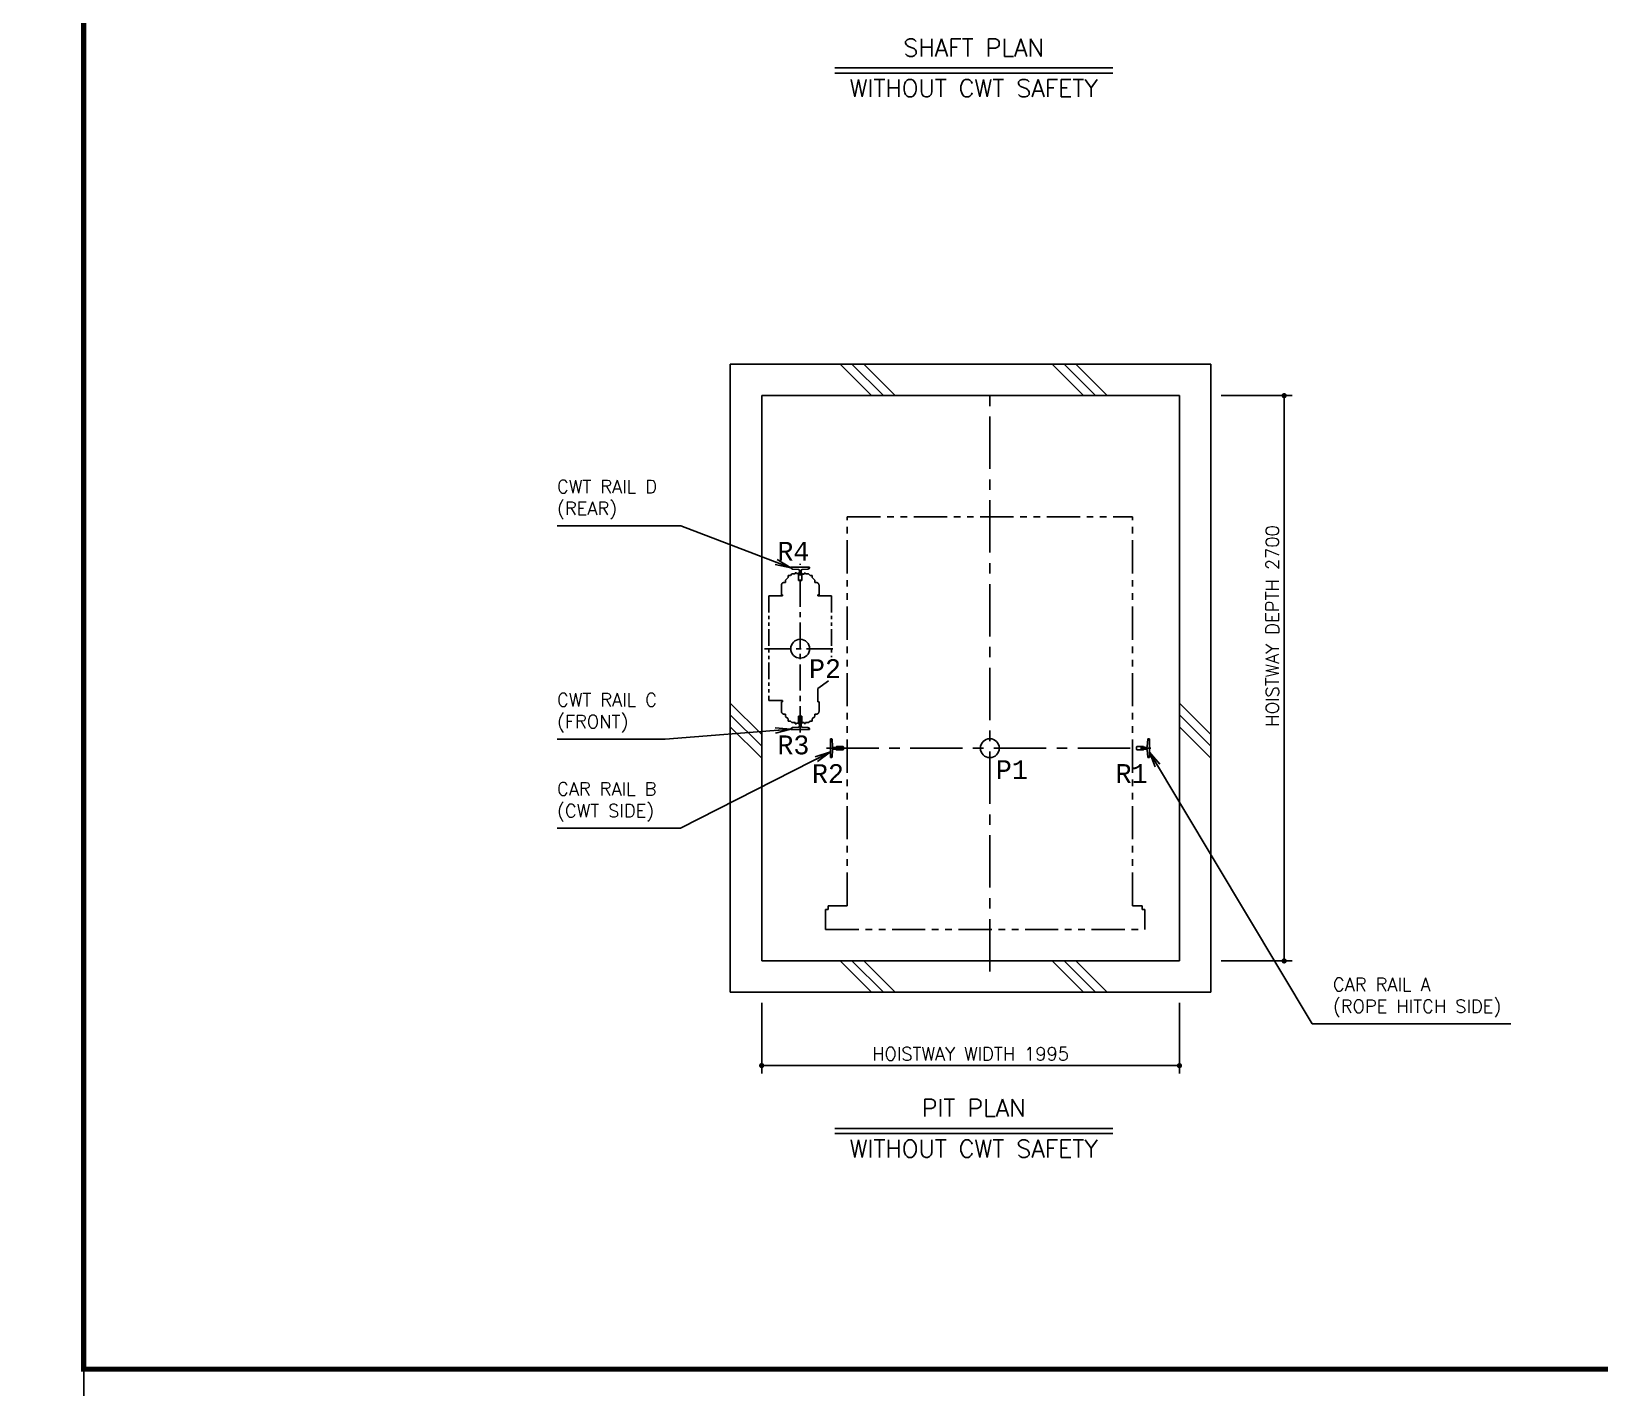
# Model space of a CAD drawing. Header units: millimetres. Extents: x -106996 to 276536, y -21995 to 37993.
# Drawn here: x -41750 to -34261, y -14588 to -8110 of the extents above; entities that cross this region are included whole.
import ezdxf
from ezdxf.enums import TextEntityAlignment as Align

# ---------------------------------------------------------------- set-up
doc = ezdxf.new("R2010")
doc.units = ezdxf.units.MM
doc.header["$LTSCALE"] = 100
doc.linetypes.add('CENTERX2', pattern=[4, 2.5, -0.5, 0.5, -0.5])
doc.linetypes.add('PHANTOM2', pattern=[31.75, 15.875, -3.175, 3.175, -3.175, 3.175, -3.175])
doc.layers.get('0').update_dxf_attribs({"color": 3})
for name, color, linetype in [('BUFFER', 3, 'Continuous'), ('BUILDING', 3, 'Continuous'), ('CENTER-LINE', 7, 'CENTERX2'), ('DIM', 2, 'Continuous'), ('FRAME', 5, 'Continuous'), ('OTHERS', 4, 'Continuous'), ('W-DASHED-LINE', 111, 'PHANTOM2')]:
    doc.layers.add(name, color=color, linetype=linetype)
doc.styles.get("Standard").update_dxf_attribs({"font": 'romans.shx', "bigfont": 'bigfont.shx'})
doc.styles.add('STYLE1', font='monos.ttf')
doc.dimstyles.new('1-50IN', dxfattribs={"dimscale": 25, "dimtxt": 2.5, "dimasz": 1, "dimexe": 1.5, "dimexo": 2, "dimgap": 1, "dimtad": 3, "dimdsep": 46, "dimtxsty": 'Standard', "dimblk1": 'DOT', "dimblk2": 'DOT', "dimsah": 1, "dimcen": 0.09, "dimclrd": 256, "dimclre": 256, "dimclrt": 256, "dimadec": 0, "dimazin": 0, "dimtfac": 1, "dimtmove": 0, "dimatfit": 3, "dimldrblk": 'DOT', "dimfxl": 0, "dimtolj": 1, "dimtzin": 0, "dimarcsym": 0})
doc.dimstyles.new('1-50IN-ARROW', dxfattribs={"dimscale": 25, "dimtxt": 2.5, "dimasz": 3, "dimexe": 1.5, "dimexo": 2, "dimgap": 1, "dimtad": 3, "dimdsep": 46, "dimtxsty": 'Standard', "dimblk1": 'OPEN', "dimblk2": 'OPEN', "dimsah": 1, "dimcen": 0.09, "dimclrd": 256, "dimclre": 256, "dimclrt": 256, "dimadec": 0, "dimazin": 0, "dimtfac": 1, "dimtmove": 0, "dimatfit": 3, "dimldrblk": 'OPEN', "dimfxl": 0, "dimtolj": 1, "dimtzin": 0, "dimarcsym": 0})

# ---------------------------------------------------------------- blocks, each defined once
blk = doc.blocks.new('SHAFT_PLAN_O')
at = {"layer": 'DIM'}
for p, q in [((-663.7, 25), (663.7, 25)), ((-663.7, 0), (663.7, 0))]:
    blk.add_line(p, q, dxfattribs=at)
blk.add_text('SHAFT PLAN', height=83.33, rotation=0, dxfattribs=at).set_placement((0, 55), align=Align.BOTTOM_CENTER)
blk.add_text('WITHOUT CWT SAFETY', height=83.333, rotation=0, dxfattribs=at).set_placement((0, -30), align=Align.TOP_CENTER)
blk = doc.blocks.new('BUFFER')
at = {"layer": 'BUFFER'}
blk.add_circle((-0.4, 0), 45, dxfattribs=at)
blk = doc.blocks.new('RAIL2')
at = {"layer": 'OTHERS'}
for p, q in [((-62, 0), (-62, 44.5)), ((-62, 44.5), (-55.9, 44.5)), ((-62, 0), (-62, -44.5)), ((-54, 42.7), (-51.3, 8.6)), ((-37.3, 4), (-46.3, 4)), ((-33.4, 7.9), (-37.3, 4)), ((-1, 7.9), (-33.4, 7.9)), ((-1, 7.9), (0, 6.9)), ((0, 0), (0, 6.9)), ((0, 0), (0, -6.9)), ((-62, -44.5), (-55.9, -44.5)), ((-54, -42.7), (-51.3, -8.6)), ((-37.3, -4), (-46.3, -4)), ((-33.4, -7.9), (-37.3, -4)), ((-1, -7.9), (-33.4, -7.9)), ((-1, -7.9), (0, -6.9))]:
    blk.add_line(p, q, dxfattribs=at)
for centre, radius, start, end in [((-55.9, 42.5), 2, 4.51769, 90), ((-46.3, 9), 5, 184.51769, 270), ((-55.9, -42.5), 2, 270, 355.48231), ((-46.3, -9), 5, 90, 175.48231)]:
    blk.add_arc(centre, radius, start, end, dxfattribs=at)
blk = doc.blocks.new('PCWT_A03')
at = {"layer": 'BUFFER'}
blk.add_circle((0, 0), 45, dxfattribs=at)
at = {"layer": 'OTHERS'}
for p, q in [((0, 389), (-44.5, 389)), ((-37.1, 380.5), (-8.6, 378.3)), ((0, 389), (44.5, 389)), ((37.1, 380.5), (8.6, 378.3)), ((-7.9, 360.4), (-4, 364.4)), ((-7.9, 328), (-7.9, 360.4)), ((-7.9, 328), (-6.9, 327)), ((0, 327), (-6.9, 327)), ((-4, 364.4), (-4, 373.3)), ((0, 327), (6.9, 327)), ((4, 364.4), (4, 373.3)), ((7.9, 360.4), (4, 364.4)), ((7.9, 328), (6.9, 327)), ((7.9, 328), (7.9, 360.4)), ((-37.1, -376.5), (-8.6, -374.2)), ((-7.9, -324), (-6.9, -323)), ((-7.9, -324), (-7.9, -356.4)), ((-7.9, -356.4), (-4, -360.3)), ((0, -323), (-6.9, -323)), ((-4, -360.3), (-4, -369.2)), ((0, -323), (6.9, -323)), ((7.9, -356.4), (4, -360.3)), ((4, -360.3), (4, -369.2)), ((7.9, -324), (6.9, -323)), ((7.9, -324), (7.9, -356.4)), ((37.1, -376.5), (8.6, -374.2)), ((0, -385), (-44.5, -385)), ((0, -385), (44.5, -385))]:
    blk.add_line(p, q, dxfattribs=at)
for centre, radius, start, end in [((-36.5, 388.5), 8, 180, 265.48231), ((-9, 373.3), 5, 0, 85.48231), ((9, 373.3), 5, 94.51769, 180), ((36.5, 388.5), 8, 274.51769, 0), ((-9, -369.2), 5, 274.51769, 0), ((9, -369.2), 5, 180, 265.48231), ((-36.5, -384.5), 8, 94.51769, 180), ((36.5, -384.5), 8, 0, 85.48231)]:
    blk.add_arc(centre, radius, start, end, dxfattribs=at)
at = {"layer": 'W-DASHED-LINE', "ltscale": 0.05}
for p, q in [((-44.5, 389), (-44.5, 388.5)), ((44.5, 389), (44.5, 388.5)), ((-90, 302), (-90, 257)), ((-70, 317), (-75, 317)), ((-57.5, 339.5), (-70, 327)), ((-70, 317), (-70, 327)), ((-47, 350), (-57.5, 350)), ((-57.5, 339.5), (-57.5, 350)), ((-40, 357), (-47, 350)), ((-40, 357), (-24.5, 357)), ((-24.5, 357), (-24.5, 362)), ((-18.5, 362), (-24.5, 362)), ((-18.5, 359), (-18.5, 362)), ((-18.5, 359), (-8.5, 359)), ((-8.5, 326), (-8.5, 359)), ((8.5, 326), (-8.5, 326)), ((8.5, 326), (8.5, 356)), ((14.9, 356), (8.5, 356)), ((18.5, 356), (14.9, 356)), ((18.5, 356), (18.5, 361)), ((24.5, 361), (18.5, 361)), ((24.5, 357), (24.5, 361)), ((24.5, 357), (40, 357)), ((40, 357), (47, 350)), ((47, 350), (57.5, 350)), ((57.5, 339.5), (57.5, 350)), ((57.5, 339.5), (70, 327)), ((70, 317), (70, 327)), ((75, 317), (70, 317)), ((90, 302), (90, 257)), ((-150, 252), (-150, -248)), ((-84, 252), (-150, 252)), ((-90, 257), (-84, 257)), ((-84, 252), (-90, 252)), ((-84, 252), (-84, 257)), ((84, 257), (90, 257)), ((84, 257), (84, 252)), ((84, 252), (150, 252)), ((150, 252), (150, -40.4)), ((134.8, -153.9), (84, -190.1)), ((84, -190.1), (84, -253)), ((-84, -248), (-150, -248)), ((-84, -248), (-90, -248)), ((-90, -253), (-84, -253)), ((-90, -298), (-90, -253)), ((-84, -248), (-84, -253)), ((84, -253), (90, -253)), ((90, -298), (90, -253)), ((-70, -313), (-75, -313)), ((-70, -313), (-70, -323)), ((-57.5, -335.5), (-70, -323)), ((-57.5, -335.5), (-57.5, -346)), ((-47, -346), (-57.5, -346)), ((-40, -353), (-47, -346)), ((-40, -353), (-24.5, -353)), ((-24.5, -353), (-24.5, -358)), ((-18.5, -358), (-24.5, -358)), ((-18.5, -355), (-18.5, -358)), ((-18.5, -355), (-8.5, -355)), ((-8.5, -322), (-8.5, -355)), ((8.5, -322), (-8.5, -322)), ((8.5, -322), (8.5, -352)), ((14.9, -352), (8.5, -352)), ((18.5, -352), (14.9, -352)), ((18.5, -352), (18.5, -357)), ((24.5, -357), (18.5, -357)), ((24.5, -353), (40, -353)), ((24.5, -353), (24.5, -357)), ((40, -353), (47, -346)), ((47, -346), (57.5, -346)), ((57.5, -335.5), (70, -323)), ((57.5, -335.5), (57.5, -346)), ((75, -313), (70, -313)), ((70, -313), (70, -323)), ((-44.5, -385), (-44.5, -384.5)), ((44.5, -385), (44.5, -384.5))]:
    blk.add_line(p, q, dxfattribs=at)
for centre, start, end in [((-75, 302), 90, 180), ((75, 302), 0, 90), ((-75, -298), 180, 199.47122), ((75, -298), 340.52878, 0), ((-75, -298), 199.47122, 270), ((75, -298), 270, 340.52878)]:
    blk.add_arc(centre, 15, start, end, dxfattribs=at)
blk = doc.blocks.new('_OPEN')
at = {"color": 0, "linetype": 'ByBlock'}
for p, q in [((-1, 0.167), (0, 0)), ((0, 0), (-1, -0.167)), ((0, 0), (-1, 0))]:
    blk.add_line(p, q, dxfattribs=at)
blk = doc.blocks.new('_DOT')
at = {"color": 0, "linetype": 'ByBlock'}
blk.add_line((-0.5, 0), (-1, 0), dxfattribs=at)
at = {"color": 0, "linetype": 'ByBlock', "const_width": 0.5}
blk.add_lwpolyline([(-0.25, 0, 1), (0.25, 0, 1)], format="xyb", close=True, dxfattribs=at)
blk = doc.blocks.new('*D557')
at = {"layer": 'DEFPOINTS', "color": 0, "transparency": 16777216}
for p in [(-38262.5, -12700), (-36267.5, -12700), (-36267.5, -13050)]:
    blk.add_point(p, dxfattribs=at)
at = {"layer": 'DIM', "lineweight": -2, "transparency": 16777216}
for p, q in [((-38262.5, -12750), (-38262.5, -13087.5)), ((-36267.5, -12750), (-36267.5, -13087.5)), ((-38237.5, -13050), (-36292.5, -13050))]:
    blk.add_line(p, q, dxfattribs=at)
at = {"layer": 'DIM', "lineweight": -2, "transparency": 16777216, "xscale": 25, "yscale": 25, "zscale": 25, "rotation": 180}
blk.add_blockref('_DOT', (-38262.5, -13050), dxfattribs=at)
at = {"layer": 'DIM', "lineweight": -2, "transparency": 16777216, "xscale": 25, "yscale": 25, "zscale": 25}
blk.add_blockref('_DOT', (-36267.5, -13050), dxfattribs=at)
at = {"layer": 'DIM', "transparency": 16777216, "insert": (-37265, -12993.8), "char_height": 62.5, "attachment_point": 5}
blk.add_mtext('\\A1;HOISTWAY WIDTH 1995', dxfattribs=at)
blk = doc.blocks.new('*D558')
at = {"layer": 'DEFPOINTS', "color": 0, "transparency": 16777216}
for p in [(-36117.5, -9850), (-35767.5, -9850), (-36117.5, -12550)]:
    blk.add_point(p, dxfattribs=at)
at = {"layer": 'DIM', "lineweight": -2, "transparency": 16777216}
for p, q in [((-36067.5, -9850), (-35730, -9850)), ((-35767.5, -12525), (-35767.5, -9875)), ((-36067.5, -12550), (-35730, -12550))]:
    blk.add_line(p, q, dxfattribs=at)
at = {"layer": 'DIM', "lineweight": -2, "transparency": 16777216, "xscale": 25, "yscale": 25, "zscale": 25}
for p, rotation in [((-35767.5, -9850), 90), ((-35767.5, -12550), 270)]:
    blk.add_blockref('_DOT', p, dxfattribs=dict(at, rotation=rotation))
at = {"layer": 'DIM', "transparency": 16777216, "insert": (-35823.8, -10950), "char_height": 62.5, "attachment_point": 5, "rotation": 90}
blk.add_mtext('\\A1;HOISTWAY DEPTH 2700', dxfattribs=at)
blk = doc.blocks.new('PIT_PLAN_O')
at = {"layer": 'DIM'}
for p, q in [((-663.7, 25), (663.7, 25)), ((-663.7, 0), (663.7, 0))]:
    blk.add_line(p, q, dxfattribs=at)
blk.add_text('PIT PLAN', height=83.33, rotation=0, dxfattribs=at).set_placement((0, 56.2), align=Align.BOTTOM_CENTER)
blk.add_text('WITHOUT CWT SAFETY', height=83.333, rotation=0, dxfattribs=at).set_placement((0, -30), align=Align.TOP_CENTER)

msp = doc.modelspace()

# ---------------------------------------------------------------- linework, layer by layer
at = {"layer": 'BUILDING'}
for p, q in [((-38412.5000196, -9700), (-36117.5000196, -9700)), ((-38412.5000196, -12700), (-38412.5000196, -9700)), ((-37737.8200196, -9850), (-37887.8200196, -9700)), ((-37681.2500196, -9850), (-37831.2500196, -9700)), ((-37624.6800196, -9850), (-37774.6800196, -9700)), ((-36725.3200196, -9850), (-36875.3200196, -9700)), ((-36668.7500196, -9850), (-36818.7500196, -9700)), ((-36612.1800196, -9850), (-36762.1800196, -9700)), ((-36117.5000196, -12700), (-36117.5000196, -9700)), ((-38262.5000196, -9850), (-36267.5000196, -9850)), ((-38262.5000196, -12550), (-38262.5000196, -9850)), ((-36267.5000196, -12550), (-36267.5000196, -9850)), ((-38412.5000196, -11318.43), (-38262.5000196, -11468.43)), ((-38412.5000196, -11375), (-38262.5000196, -11525)), ((-36267.5000196, -11318.43), (-36117.5000196, -11468.43)), ((-36267.5000196, -11375), (-36117.5000196, -11525)), ((-38412.5000196, -11431.57), (-38262.5000196, -11581.57)), ((-36267.5000196, -11431.57), (-36117.5000196, -11581.57)), ((-38262.5000196, -12550), (-36267.5000196, -12550)), ((-37737.8200196, -12700), (-37887.8200196, -12550)), ((-37681.2500196, -12700), (-37831.2500196, -12550)), ((-37624.6800196, -12700), (-37774.6800196, -12550)), ((-36725.3200196, -12700), (-36875.3200196, -12550)), ((-36668.7500196, -12700), (-36818.7500196, -12550)), ((-36612.1800196, -12700), (-36762.1800196, -12550)), ((-38412.5000196, -12700), (-36117.5000196, -12700))]:
    msp.add_line(p, q, dxfattribs=at)
at = {"layer": 'CENTER-LINE'}
for p, q in [((-37172.5000196, -12600), (-37172.5000196, -9800)), ((-37953.5000196, -11534), (-36391.5000196, -11534))]:
    msp.add_line(p, q, dxfattribs=at)
at = {"layer": 'CENTER-LINE', "ltscale": 0.5}
for p, q in [((-38078.5000196, -11459), (-38078.5000196, -10653)), ((-38248.5000196, -11059), (-37908.5000196, -11059))]:
    msp.add_line(p, q, dxfattribs=at)
at = {"layer": 'DEFPOINTS'}
msp.add_lwpolyline([(-62500.0000485, -15000), (-41500.0000485, -15000), (-41500.0000485, 0), (-62500.0000485, 0)], close=True, dxfattribs=at)
at = {"layer": 'FRAME', "const_width": 25}
msp.add_lwpolyline([(-41500.0000196, -14500), (-21500.0000196, -14500), (-21500.0000196, -500), (-41500.0000196, -500)], close=True, dxfattribs=at)
at = {"layer": 'W-DASHED-LINE', "ltscale": 0.1}
for p, q in [((-37853.5000196, -10429), (-36491.5000196, -10429)), ((-37853.5000196, -12286.5), (-37853.5000196, -10429)), ((-36491.5000196, -12286.5), (-36491.5000196, -10429)), ((-37957.5000196, -12304), (-37944.5000196, -12304)), ((-37957.5000196, -12400), (-37957.5000196, -12304)), ((-37944.5000196, -12286.5), (-37853.5000196, -12286.5)), ((-37944.5000196, -12304), (-37944.5000196, -12286.5)), ((-36491.5000196, -12286.5), (-36445.5000196, -12286.5)), ((-36445.5000196, -12304), (-36445.5000196, -12286.5)), ((-36445.5000196, -12304), (-36432.5000196, -12304)), ((-36432.5000196, -12400), (-36432.5000196, -12304)), ((-37957.5000196, -12400), (-36432.5000196, -12400))]:
    msp.add_line(p, q, dxfattribs=at)

# ---------------------------------------------------------------- block references
at = {"layer": 'BUFFER'}
msp.add_blockref('BUFFER', (-37172.5000196, -11534), dxfattribs=at)
at = {"layer": 'DIM'}
for name, p in [('SHAFT_PLAN_O', (-37250.0000196, -8310)), ('PIT_PLAN_O', (-37250.0000196, -13375))]:
    msp.add_blockref(name, p, dxfattribs=at)
at = {"layer": 'OTHERS'}
msp.add_blockref('RAIL2', (-37872.5000196, -11534), dxfattribs=at)
at = {"layer": 'OTHERS', "rotation": 180}
msp.add_blockref('RAIL2', (-36472.5000196, -11534), dxfattribs=at)
at = {"layer": 'W-DASHED-LINE'}
msp.add_blockref('PCWT_A03', (-38078.5000196, -11059), dxfattribs=at)

# ---------------------------------------------------------------- texts
at = {"layer": 'DIM', "style": 'STYLE1'}
for s, p in [('R4', (-38187.4228196, -10638.5666)), ('P2', (-38036.4171196, -11199.1193)), ('R3', (-38187.4228196, -11563.2729)), ('P1', (-37144.1497196, -11681.441)), ('R2', (-38022.3679196, -11700.4538)), ('R1', (-36572.5000196, -11700.0712))]:
    msp.add_text(s, height=90, dxfattribs=at).set_placement(p)
at = {"layer": 'DIM', "char_height": 62.5, "attachment_point": 4}
for s, insert in [('CWT RAIL D\\P(REAR)', (-39239.5000196, -10347)), ('CWT RAIL C\\P(FRONT)', (-39239.5000196, -11365.45)), ('CAR RAIL B\\P(CWT SIDE)', (-39239.5000196, -11791)), ('CAR RAIL A\\P(ROPE HITCH SIDE)', (-35534.5000196, -12725))]:
    msp.add_mtext(s, dxfattribs=dict(at, insert=insert))

# ---------------------------------------------------------------- dimensions: what is measured, and where the dimension line sits
at = {"layer": 'DIM'}
dim = msp.add_linear_dim(base=(-35767.5000196, -9850), p1=(-36117.5000196, -12550), p2=(-36117.5000196, -9850), angle=90, text='HOISTWAY DEPTH <>', dimstyle='1-50IN', override={"dimpost": '\\X'}, dxfattribs=at)
dim.commit()
dim.dimension.update_dxf_attribs({"geometry": '*D558', "text_midpoint": (-35767.5000196, -10950), "dimtype": 160})
dim = msp.add_linear_dim(base=(-36267.5000196, -13050), p1=(-38262.5000196, -12700), p2=(-36267.5000196, -12700), text='HOISTWAY WIDTH <>', dimstyle='1-50IN', override={"dimpost": '\\X'}, dxfattribs=at)
dim.commit()
dim.dimension.update_dxf_attribs({"geometry": '*D557', "text_midpoint": (-37265.0000196, -12993.75)})

# ---------------------------------------------------------------- leaders
at = {"layer": 'DIM', "annotation_type": 0, "has_hookline": 1}
for points, hookline_direction, text_width in [([(-38123.0000196, -10672), (-38647.8333529, -10471.702381), (-38722.8333529, -10471.702381)], 1, 491.6666667), ([(-38123.0000196, -11443.45), (-38722.8333529, -11490.152381)], 1, 491.6666667), ([(-37934.5000196, -11552), (-38650.8095434, -11915.702381), (-38725.8095434, -11915.702381)], 1, 488.6904762), ([(-36410.5000196, -11553), (-35634.5000196, -12849.702381), (-35559.5000196, -12849.702381)], 0, 848.8095238)]:
    msp.add_leader(points, dimstyle='1-50IN-ARROW', dxfattribs=dict(at, hookline_direction=hookline_direction, text_width=text_width))

doc.saveas('drawing.dxf')
